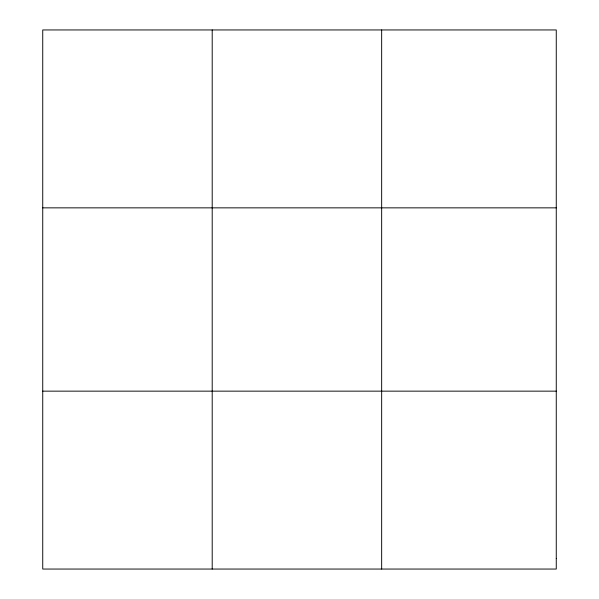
<?xml version="1.0" encoding="UTF-8"?>
<svg xmlns="http://www.w3.org/2000/svg" width="599" height="599" viewBox="0 0 599 599"><rect width="100%" height="100%" fill="white"/><g stroke="black" fill="none" stroke-linecap="round" stroke-linejoin="round"><path stroke-width="0.9" d="M212.203 29.95L212.203 569.05M381.66 29.95L381.66 569.05M42.739 207.853L556.261 207.853M42.739 391.147L556.261 391.147M556.261 558.582L556.261 569.05L42.739 569.05L42.739 29.95L556.261 29.95L556.261 558.582"/></g></svg>
